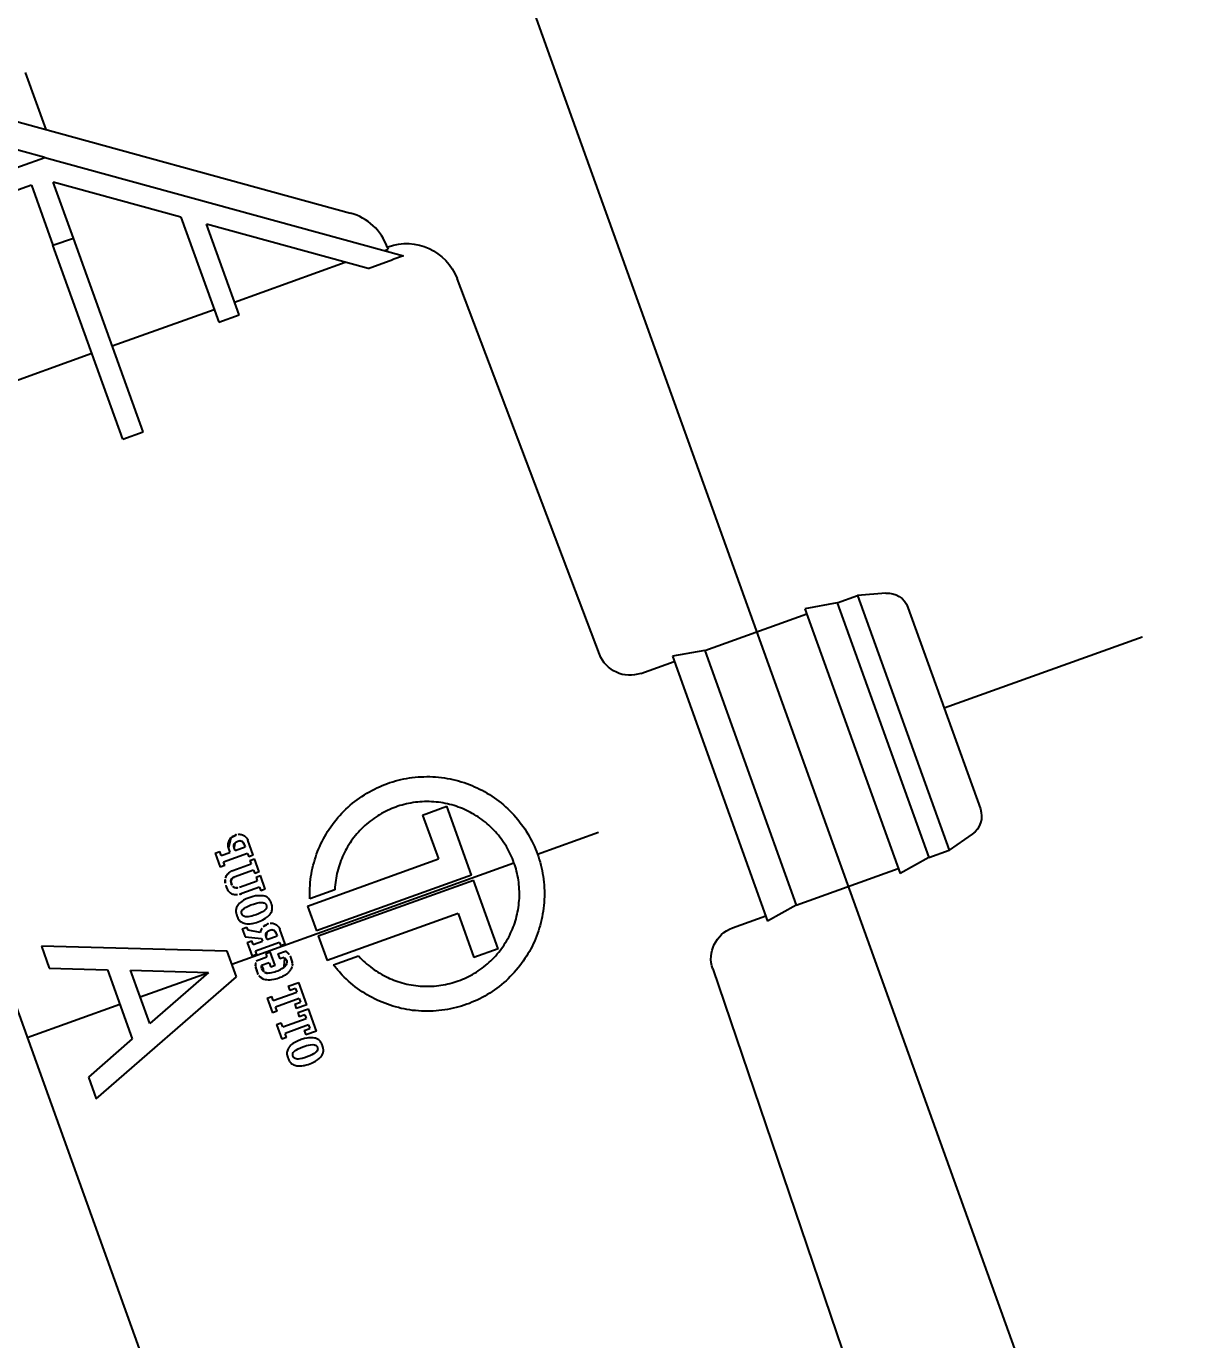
# Model space of a CAD drawing. Header units: millimetres. Extents: x 646993 to 648849, y 9708034 to 9709424.
# Drawn here: x 648239.6099 to 648239.7163, y 9709065.6124 to 9709065.7338 of the extents above; entities that cross this region are included whole.
import ezdxf

# ---------------------------------------------------------------- set-up
doc = ezdxf.new("R2010")
doc.units = ezdxf.units.MM
doc.header["$LTSCALE"] = 5
doc.header["$XCLIPFRAME"] = 2
doc.linetypes.add('TRAZO_Y_PUNTO', pattern=[1, 0.5, -0.25, 0, -0.25])
doc.layers.add('01-TEXTOS', color=4, linetype='Continuous')
doc.styles.add('Tex40', font='romans.shx', dxfattribs={"width": 0.7, "height": 0.045})
doc.dimstyles.new('1_25', dxfattribs={"dimtxt": 0.055, "dimasz": 0.02, "dimexe": 0.015, "dimexo": 0, "dimgap": 0.0375, "dimtad": 1, "dimtoh": 1, "dimzin": 1, "dimdsep": 46, "dimtxsty": 'Tex40', "dimblk": 'DOT', "dimcen": 0, "dimdle": 0.0375, "dimclrd": 256, "dimclre": 256, "dimclrt": 4, "dimadec": 0, "dimazin": 1, "dimtfac": 1, "dimtix": 1, "dimtmove": 1, "dimatfit": 0, "dimldrblk": 'DOTSMALL', "dimfxl": 0.0015, "dimtfill": 1, "dimtolj": 1, "dimtzin": 0, "dimlwd": -1, "dimlwe": -1, "dimarcsym": 0})
picture_1 = doc.add_image_def('image1.jpg', size_in_pixel=(1920, 925))
picture_2 = doc.add_image_def('image2.ecw', size_in_pixel=(12715, 11262))

# ---------------------------------------------------------------- blocks, each defined once
blk = doc.blocks.new('DIGESTOR_CAMPAMENTOS')
for p, q in [((-0.009893549254456957, 1.089480530352915), (0.009893549254229583, 1.089480530352915)), ((-0.01182540090701423, 1.087998168443136), (-0.01250000000004547, 1.085480530352953)), ((0.01182540090678685, 1.087998168443136), (0.01249999999993179, 1.085480530352953)), ((-0.01250000000004547, 1.085480530352953), (0.01249999999993179, 1.085480530352953)), ((-0.01250000000004547, 1.083480530352915), (-0.01250000000004547, 1.085480530352953)), ((0.01249999999993179, 1.083480530352915), (0.01249999999993179, 1.085480530352953)), ((-0.01250000000004547, 1.083480530352915), (-0.01300000000037471, 1.080480530352958)), ((-0.01250000000004547, 1.083480530352915), (0.01249999999993179, 1.083480530352915)), ((0.01249999999993179, 1.083480530352915), (0.01299999999980628, 1.080480530352958)), ((-0.01300000000037471, 1.080480530352958), (0.01299999999980628, 1.080480530352958)), ((-0.01250000000004547, 1.070480530352881), (-0.01250000000004547, 1.080480530352958)), ((0.01249999999993179, 1.070480530352881), (0.01249999999993179, 1.080480530352958)), ((-0.01250000000004547, 1.070480530352881), (-0.01300000000037471, 1.067480530352952)), ((-0.01250000000004547, 1.070480530352881), (0.01249999999993179, 1.070480530352881)), ((0.01249999999993179, 1.070480530352881), (0.01299999999980628, 1.067480530352952)), ((-0.01300000000037471, 1.067480530352952), (0.01299999999980628, 1.067480530352952)), ((-0.01250000000004547, 1.064214100064021), (-0.01250000000004547, 1.067480530352952)), ((0.01249999999993179, 1.064214100064021), (0.01249999999993179, 1.067480530352952)), ((-0.01544764278094135, 1.061214556978513), (-0.05258726203226161, 1.060566282513093)), ((0.01544764278037292, 1.061214556978513), (0.05258726203203423, 1.060566282513093)), ((-0.07600000000036289, 1.028512905250636), (-0.05623388658113981, 1.056628319487288)), ((-0.05623388658113981, 1.056628319487288), (-0.05623388658113981, 1.055567044037304)), ((-0.05750000000034561, 1.055480530352924), (-0.05750000000034561, 1.055567044037304)), ((-0.05750000000034561, 1.055480530352924), (-0.057282196187316, 1.055480530352924)), ((-0.057282196187316, 1.055137198891373), (-0.057282196187316, 1.055480530352924)), ((-0.05623388658113981, 1.053150828804633), (-0.05623388658113981, 1.055567044037304)), ((-2.273736754432321e-13, 1.049566282513126), (-2.273736754432321e-13, 1.055567044037304)), ((-0.08400000000006003, 1.02148053035296), (-0.0615903194608336, 1.053356167101384)), ((-0.05623388658113981, 1.053150828804633), (-0.0651415467756351, 1.04048053035288)), ((-0.05749130369031263, 1.04048053035288), (-0.05749130369031263, 1.051362272696224)), ((-2.273736754432321e-13, 1.019566282513125), (-2.273736754432321e-13, 1.047260074951055)), ((-0.0002515905239306448, 1.043185633836259), (-0.007001224523833116, 1.043185633836259)), ((-0.007001224523833116, 1.040810449266871), (-0.007001224523833116, 1.043185633836259)), ((-0.0002515905239306448, 1.043185633836259), (-0.000252144131309251, 1.027961627327898)), ((0.007001224523719429, 1.043185633836259), (0.0002515905237032712, 1.043185633836259)), ((0.0002521441307408168, 1.027961627327898), (0.000251590523816958, 1.043185633836259)), ((0.007001224523605742, 1.043185633836259), (0.007001224523605742, 1.040810449266871)), ((-0.05623388658113981, 1.04048053035288), (-0.0651415467756351, 1.04048053035288)), ((-0.05623388658113981, 1.038480530352956), (-0.05623388658113981, 1.04048053035288)), ((-0.007001224523833116, 1.040810449266871), (-0.002682179003159035, 1.040810449266871)), ((-0.002682179003159035, 1.027961627327898), (-0.002682179003159035, 1.040810449266871)), ((0.002682179002590601, 1.040810449266871), (0.007001224523719429, 1.040810449266871)), ((0.002682179002590601, 1.040810449266871), (0.002682179002590601, 1.027961627327898)), ((-0.06654761628988126, 1.038480530352956), (-0.07357796386099835, 1.02848053035288)), ((-0.06654761628988126, 1.038480530352956), (-0.05623388658113981, 1.038480530352956)), ((-0.05749130369031263, 1.02848053035288), (-0.05749130369031263, 1.038480530352956)), ((-0.003237691244066809, 1.030830477676005), (-0.003237691244066809, 1.028381044857269)), ((0.003237691243839436, 1.028381044857269), (0.003237691243839436, 1.030830477676005)), ((-0.08400000000006003, 1.029480530352913), (-0.07837572194330278, 1.029480530352913)), ((-0.07600000000036289, 1.028512905250636), (-0.08200000000022101, 1.019978476562244)), ((-0.07600000000036289, 0.9654805303529201), (-0.07600000000036289, 1.028512905250636)), ((-0.06809499180940293, 1.02848053035288), (-0.07357796386099835, 1.02848053035288)), ((-0.04905354217612512, 1.02848053035288), (-0.06809499180940293, 1.02848053035288)), ((-0.06809499180940293, 1.026480530352956), (-0.06809499180940293, 1.02848053035288)), ((-0.04905354217612512, 1.026480530352956), (-0.04905354217612512, 1.02848053035288)), ((-0.002682179003159035, 1.027961627327898), (-0.000252144131309251, 1.027961627327898)), ((0.0002521441307408168, 1.027961627327898), (0.002682179002590601, 1.027961627327898)), ((-0.07400000000006912, 1.026480530352956), (-0.06809499180940293, 1.026480530352956)), ((-0.07400000000006912, 1.026480530352956), (-0.07400000000006912, 1.01548053035296)), ((-0.04905354217612512, 1.026480530352956), (-0.06809499180940293, 1.026480530352956)), ((-0.05749130369031263, 1.01548053035296), (-0.05749130369031263, 1.026480530352956)), ((-0.008794905142735843, 1.024818884245974), (-0.01028474945678681, 1.024818884245974)), ((-0.008794905142735843, 1.024818884245974), (-0.008794905142735843, 1.024379182729064)), ((-0.007157975379300296, 1.024818884245974), (-0.008446857611943415, 1.024818884245974)), ((-0.008446857611943415, 1.024379182729064), (-0.008446857611943415, 1.024818884245974)), ((-0.007157975379300296, 1.024818884245974), (-0.007157975379300296, 1.024379182729064)), ((-0.005476478038758614, 1.024818884245974), (-0.00679330973616743, 1.024818884245974)), ((-0.00679330973616743, 1.024379182729064), (-0.00679330973616743, 1.024818884245974)), ((-0.005476478038758614, 1.024818884245974), (-0.005476478038758614, 1.024379182729064)), ((-5.710555910809489e-05, 1.024818884245974), (-0.001546949873386438, 1.024818884245974)), ((-5.710555922178173e-05, 1.024818884245974), (-5.710555922178173e-05, 1.024379182729064)), ((0.0005519388945458559, 1.023892718128479), (0.0005519388945458559, 1.024638644926625)), ((0.005888177009182982, 1.024818884245974), (0.003687545985940233, 1.024818884245974)), ((0.003687545985826546, 1.02377777421151), (0.003687545985826546, 1.024818884245974)), ((0.005888177009182982, 1.024818884245974), (0.005888177009182982, 1.02377777421151)), ((0.008474193124698104, 1.024818884245974), (0.006273562101341668, 1.024818884245974)), ((0.006273562101341668, 1.02377777421151), (0.006273562101341668, 1.024818884245974)), ((0.008474193124584417, 1.024818884245974), (0.008474193124584417, 1.02377777421151)), ((-0.01008047399943734, 1.024379182729064), (-0.009766973218575004, 1.024379182729064)), ((-0.009766973218575004, 1.023396267431679), (-0.01004611405483047, 1.023396267431679)), ((-0.009766973218575004, 1.023396267431679), (-0.009766973218575004, 1.024379182729064)), ((-0.009123397080202267, 1.024379182729064), (-0.008794905142735843, 1.024379182729064)), ((-0.009123397080202267, 1.024379182729064), (-0.009123397080202267, 1.022026492974049)), ((-0.008446857611943415, 1.024379182729064), (-0.008106976584372205, 1.024379182729064)), ((-0.008106976584372205, 1.022574445900062), (-0.008106976584372205, 1.024379182729064)), ((-0.007495092355611632, 1.024379182729064), (-0.007157975379300296, 1.024379182729064)), ((-0.007495092355611632, 1.024379182729064), (-0.007495092355611632, 1.022479654644002)), ((-0.00679330973616743, 1.024379182729064), (-0.006455552544935017, 1.024379182729064)), ((-0.006455552544935017, 1.022629770399931), (-0.006455552544935017, 1.024379182729064)), ((-0.005819588622443916, 1.024379182729064), (-0.005476478038758614, 1.024379182729064)), ((-0.005819588622557603, 1.024379182729064), (-0.005819588622557603, 1.022622605430087)), ((-0.001342674416378031, 1.024379182729064), (-0.001029173635402003, 1.024379182729064)), ((-0.001029173635402003, 1.023396267431679), (-0.001308314471316407, 1.023396267431679)), ((-0.001029173635402003, 1.023396267431679), (-0.001029173635402003, 1.024379182729064)), ((-0.0003855974968018927, 1.024379182729064), (-5.710555922178173e-05, 1.024379182729064)), ((-0.0003855974968018927, 1.024379182729064), (-0.0003855974968018927, 1.022026492974049)), ((0.001492222495699025, 1.023290312269239), (0.0001396154864323762, 1.023290312269239)), ((0.0001396154864323762, 1.022842358769964), (0.0001396154864323762, 1.023290312269239)), ((0.0005519388945458559, 1.023892718128479), (0.001055486916470727, 1.023892718128479)), ((0.001055486916584414, 1.024333421278669), (0.001055486916584414, 1.023892718128479)), ((0.001492222495699025, 1.023290312269239), (0.001492222495699025, 1.022842358769964)), ((0.003687545985826546, 1.02377777421151), (0.0041183924025745, 1.02377777421151)), ((0.0041183924025745, 1.024333421278669), (0.00447251110358593, 1.024333421278669)), ((0.0041183924025745, 1.024333421278669), (0.0041183924025745, 1.02377777421151)), ((0.00447251110358593, 1.022026492974049), (0.00447251110358593, 1.024333421278669)), ((0.005103211891537285, 1.024333421278669), (0.005457330592435028, 1.024333421278669)), ((0.005103211891537285, 1.024333421278669), (0.005103211891537285, 1.022026492974049)), ((0.005457330592435028, 1.02377777421151), (0.005457330592435028, 1.024333421278669)), ((0.005457330592435028, 1.02377777421151), (0.005888177009182982, 1.02377777421151)), ((0.006273562101341668, 1.02377777421151), (0.006704408518089622, 1.02377777421151)), ((0.006704408518089622, 1.024333421278669), (0.007058527218873678, 1.024333421278669)), ((0.006704408518089622, 1.024333421278669), (0.006704408518089622, 1.02377777421151)), ((0.007058527218873678, 1.022026492974049), (0.007058527218873678, 1.024333421278669)), ((0.00768922800693872, 1.024333421278669), (0.008043346707836463, 1.024333421278669)), ((0.00768922800693872, 1.024333421278669), (0.00768922800693872, 1.022026492974049)), ((0.00804334670795015, 1.02377777421151), (0.00804334670795015, 1.024333421278669)), ((0.008043346707836463, 1.02377777421151), (0.008474193124698104, 1.02377777421151)), ((-0.01015848473070946, 1.022875550561395), (-0.009766973218575004, 1.022875550561395)), ((-0.009766973218575004, 1.022026492974049), (-0.009766973218575004, 1.022875550561395)), ((-0.001853468532544866, 1.023022022066272), (-0.002428237521826304, 1.022026492974049)), ((-0.00196066132116357, 1.021566282513049), (-0.001289387667043229, 1.022929992080606)), ((-0.001289387667043229, 1.022929992080606), (-0.001029173635402003, 1.022929992080606)), ((-0.001029173635402003, 1.022026492974049), (-0.001029173635402003, 1.022929992080606)), ((0.0001396154864323762, 1.022842358769964), (0.0004763032605978879, 1.022842358769964)), ((0.000476303260484201, 1.021789248887956), (0.000476303260484201, 1.022842358769964)), ((0.001041353470441209, 1.022842358769964), (0.001492222495699025, 1.022842358769964)), ((0.001041353470554895, 1.022842358769964), (0.001041353470554895, 1.022105155257691)), ((-0.009766973218575004, 1.022026492974049), (-0.01017137655810529, 1.022026492974049)), ((-0.01017137655810529, 1.021566282513049), (-0.01017137655810529, 1.022026492974049)), ((-0.01017137655810529, 1.021566282513049), (-0.008794905142735843, 1.021566282513049)), ((-0.008794905142735843, 1.022026492974049), (-0.009123397080202267, 1.022026492974049)), ((-0.008794905142735843, 1.022026492974049), (-0.008794905142735843, 1.021566282513049)), ((-0.002428237521826304, 1.022026492974049), (-0.002737805203992139, 1.022026492974049)), ((-0.002737805203878452, 1.021566282513049), (-0.002737805203878452, 1.022026492974049)), ((-0.002737805203992139, 1.021566282513049), (-0.00196066132116357, 1.021566282513049)), ((-0.001029173635402003, 1.022026492974049), (-0.00138214618505117, 1.022026492974049)), ((-0.00138214618505117, 1.021566282513049), (-0.00138214618505117, 1.022026492974049)), ((-0.00138214618505117, 1.021566282513049), (-5.710555910809489e-05, 1.021566282513049)), ((-5.710555922178173e-05, 1.022026492974049), (-0.0003855974968018927, 1.022026492974049)), ((-5.710555922178173e-05, 1.022026492974049), (-5.710555922178173e-05, 1.021566282513049)), ((0.00447251110358593, 1.022026492974049), (0.004057623489302387, 1.022026492974049)), ((0.004057623489302387, 1.021566282513049), (0.004057623489302387, 1.022026492974049)), ((0.004057623489302387, 1.021566282513049), (0.005518099505934515, 1.021566282513049)), ((0.005518099505934515, 1.022026492974049), (0.005103211891537285, 1.022026492974049)), ((0.005518099505820828, 1.022026492974049), (0.005518099505820828, 1.021566282513049)), ((0.007058527218873678, 1.022026492974049), (0.006643639604590135, 1.022026492974049)), ((0.006643639604590135, 1.021566282513049), (0.006643639604590135, 1.022026492974049)), ((0.006643639604590135, 1.021566282513049), (0.008104115621108576, 1.021566282513049)), ((0.008104115621108576, 1.022026492974049), (0.00768922800693872, 1.022026492974049)), ((0.008104115621222263, 1.022026492974049), (0.008104115621222263, 1.021566282513049)), ((-0.001250000000368345, 1.019566282513125), (-0.007500000000050022, 1.003566282513049)), ((0.001249999999799911, 1.019566282513125), (-0.001250000000368345, 1.019566282513125)), ((0.007499999999936335, 1.003566282513049), (0.001249999999799911, 1.019566282513125)), ((-0.002618452077058464, 1.010566282513054), (-2.273736754432321e-13, 1.017269519829483)), ((-2.273736754432321e-13, 1.010566282513054), (-2.273736754432321e-13, 1.017269519829483)), ((-2.273736754432321e-13, 1.017269519829483), (0.00261845207649003, 1.010566282513054)), ((0.00261845207649003, 1.010566282513054), (-0.002618452077058464, 1.010566282513054)), ((-0.005352827076990252, 1.003566282513049), (-0.003399702076990252, 1.008566282513129)), ((-0.003399702076990252, 1.008566282513129), (0.003399702076649191, 1.008566282513129)), ((-2.273736754432321e-13, 0.999480530352912), (-2.273736754432321e-13, 1.008566282513129)), ((0.003399702076308131, 1.008566282513129), (0.005352827076308131, 1.003566282513049)), ((-0.007500000000050022, 1.003566282513049), (-0.005352827076990252, 1.003566282513049)), ((0.005352827076649191, 1.003566282513049), (0.007499999999936335, 1.003566282513049)), ((-0.0640000000001919, 0.999480530352912), (0.06399999999962347, 0.999480530352912))]:
    blk.add_line(p, q)
at = {"color": 252, "linetype": 'TRAZO_Y_PUNTO', "ltscale": 0.03, "true_color": 0x939598}
blk.add_lwpolyline([(2.273736754432321e-13, 1.18948053035291), (-2.273736754432321e-13, -1.189480530352881)], dxfattribs=at)
at = {"extrusion": (0, 0, -1)}
for centre, radius, start, end in [((0.009893549254456957, 1.087480530352877), 0.002000000000000909, 14.99999999842708, 90), ((-0.009893549254229583, 1.087480530352877), 0.002000000000000909, 90, 165.0000000015745), ((0.01550000000020191, 1.064214100064021), 0.003, 180, 268.9999999966496), ((-0.01549999999963347, 1.064214100064021), 0.002999999999999999, 270.9999999968356, 0), ((0.05250000000035016, 1.055567044037304), 0.005000000000000069, 0, 89.0000000031644)]:
    blk.add_arc(centre, radius, start, end, dxfattribs=at)
blk.add_arc((-0.05750000000034561, 1.050480530352957), 0.004999999999997928, 90, 144.891448936233)
for points, knots in [([(-0.003237691244066809, 1.028381044857269), (-0.003547082365685128, 1.028477873486395), (-0.003852818175460015, 1.028588837155979), (-0.004820203006829615, 1.028990044587005), (-0.005459749541387282, 1.02933451519084), (-0.006642035263666912, 1.030129917642199), (-0.007184751471868367, 1.030580902744958), (-0.008145376905076773, 1.031541528178366), (-0.008596364258210087, 1.032084253852105), (-0.009391757514322308, 1.033266533534942), (-0.00973621766092947, 1.033906064573586), (-0.01028984099718855, 1.035240950024246), (-0.01049944449607665, 1.035937398284091), (-0.01077456797770537, 1.037338900239149), (-0.01084002328866518, 1.038043968036874), (-0.01084002328866518, 1.039408550412276), (-0.01077456797770537, 1.040113618209944), (-0.01049944449607665, 1.041515120165059), (-0.01028984099718855, 1.04221156842479), (-0.00973621766092947, 1.043546453875535), (-0.009391757514322308, 1.044185984914179), (-0.008596364258210087, 1.045368264596931), (-0.008145376905076773, 1.045910990270784), (-0.007184751471868367, 1.046871615704191), (-0.006642035263666912, 1.047322600806893), (-0.005459749541387282, 1.04811800325831), (-0.004820203006829615, 1.048462473862145), (-0.003485287417220206, 1.049016108813703), (-0.002788824948993351, 1.049225713376757), (-0.001387319228342676, 1.049500832415504), (-0.0006822621743367563, 1.049566282513126), (0.0006822621736546353, 1.049566282513126), (0.001387319227774242, 1.049500832415504), (0.002788824948765978, 1.049225713376757), (0.003485287416651772, 1.049016108813703), (0.004820203006261181, 1.048462473862145), (0.005459749540818848, 1.04811800325831), (0.006642035262984791, 1.047322600806893), (0.007184751471299933, 1.046871615704191), (0.008145376904508339, 1.045910990270784), (0.00859636425775534, 1.045368264596931), (0.00939175751386756, 1.044185984914179), (0.009736217660361035, 1.043546453875535), (0.01028984099662011, 1.04221156842479), (0.01049944449539453, 1.041515120165059), (0.010774567977478, 1.040113618209944), (0.01084002328843781, 1.039408550412276), (0.01084002328843781, 1.038726259224489), (0.01084002328843781, 1.038043968036874), (0.010774567977478, 1.037338900239149), (0.01049944449539453, 1.035937398284091), (0.01028984099662011, 1.035240950024246), (0.009736217660361035, 1.033906064573586), (0.00939175751386756, 1.033266533534942), (0.00859636425775534, 1.032084253852105), (0.008145376904508339, 1.031541528178366), (0.007184751471299933, 1.030580902744958), (0.006642035262984791, 1.030129917642199), (0.005459749540818848, 1.02933451519084), (0.004820203006261181, 1.028990044587005), (0.003852818174891581, 1.028588837155979), (0.003547082365003007, 1.028477873486395), (0.003237691243839436, 1.028381044857269)], [-45.95008645395899, -45.95008645395899, -45.95008645395899, -45.95008645395899, -45.03034797644463, -45.03034797644463, -42.98356145462355, -42.98356145462355, -40.93677493280248, -40.93677493280248, -38.88990136961635, -38.88990136961635, -36.84302780643023, -36.84302780643023, -34.7961542432441, -34.7961542432441, -32.74928068005798, -32.74928068005798, -30.70240711687177, -30.70240711687177, -28.65553355368556, -28.65553355368556, -26.60865999049935, -26.60865999049935, -24.56178642731313, -24.56178642731313, -22.51499990549205, -22.51499990549205, -20.46821338367097, -20.46821338367097, -18.42142686184989, -18.42142686184989, -16.37464034002881, -16.37464034002881, -14.32785381820774, -14.32785381820774, -12.28106729638667, -12.28106729638667, -10.23428077456559, -10.23428077456559, -8.187494252744514, -8.187494252744514, -6.140620689558389, -6.140620689558389, -4.093747126372257, -4.093747126372257, -2.046873563186125, -2.046873563186125, 0, 0, 0, 2.046873563186212, 2.046873563186212, 4.093747126372425, 4.093747126372425, 6.140620689558638, 6.140620689558638, 8.18749425274485, 8.18749425274485, 10.23428077456593, 10.23428077456593, 12.28106729638701, 12.28106729638701, 13.20080577390202, 13.20080577390202, 13.20080577390202, 13.20080577390202]), ([(0.003237691243839436, 1.030830477676005), (0.003247772528879977, 1.030834611540257), (0.003257845720327168, 1.030838764639554), (0.00379343632880591, 1.031060785540461), (0.004297116286238634, 1.031331957903348), (0.005228369836345337, 1.031958316460532), (0.005655922257119528, 1.032313543542642), (0.006412721784840869, 1.033070343070278), (0.00676794952983073, 1.033497898310173), (0.007394305325533423, 1.034429150028899), (0.007665474572831954, 1.034932825333129), (0.008101168328494168, 1.035983867611662), (0.008266039529871705, 1.03653208654805), (0.008482387756657772, 1.03763497503283), (0.008533815726309513, 1.038189654843592), (0.008533815726309513, 1.038726259224489), (0.008533815726309513, 1.039262863605558), (0.008482387756657772, 1.039817543416291), (0.008266039529871705, 1.0409204319011), (0.008101168328494168, 1.041468650837487), (0.007665474572831954, 1.04251969311602), (0.007394305325533423, 1.043023368420194), (0.00676794952983073, 1.043954620138976), (0.006412721784840869, 1.044382175378757), (0.005655922257119528, 1.04513897490645), (0.005228369836345337, 1.045494201988532), (0.004297116286238634, 1.046120560545774), (0.00379343632880591, 1.046391732908575), (0.002742385055285013, 1.046827430150103), (0.002194161889406132, 1.046992301645503), (0.0010912723129195, 1.047208648536554), (0.0005365957262029042, 1.047260074951055), (-0.0005365957264302779, 1.047260074951055), (-0.001091272313487934, 1.047208648536554), (-0.002194161889974566, 1.046992301645503), (-0.00274238505573976, 1.046827430150103), (-0.003793436328919597, 1.046391732908575), (-0.004297116286693381, 1.046120560545774), (-0.005228369836913771, 1.045494201988532), (-0.005655922257574275, 1.04513897490645), (-0.006412721785068243, 1.044382175378757), (-0.006767949530399164, 1.043954620138976), (-0.007394305325760797, 1.043023368420194), (-0.007665474573400388, 1.04251969311602), (-0.008101168328721542, 1.041468650837487), (-0.008266039530099079, 1.0409204319011), (-0.008482387756885146, 1.039817543416291), (-0.008533815726877947, 1.039262863605558), (-0.008533815726877947, 1.038189654843592), (-0.008482387756885146, 1.03763497503283), (-0.008266039530099079, 1.03653208654805), (-0.008101168328721542, 1.035983867611662), (-0.007665474573400388, 1.034932825333129), (-0.007394305325760797, 1.034429150028899), (-0.006767949530399164, 1.033497898310173), (-0.006412721785068243, 1.033070343070278), (-0.005655922257574275, 1.032313543542642), (-0.005228369836913771, 1.031958316460532), (-0.004297116286693381, 1.031331957903348), (-0.003793436328919597, 1.031060785540461), (-0.003257845720440855, 1.030838764639554), (-0.003247772529448412, 1.030834611540257), (-0.003237691244066809, 1.030830477676005)], [-9.689657894809809, -9.689657894809809, -9.689657894809809, -9.689657894809809, -9.658826929615905, -9.658826929615905, -8.049039750582338, -8.049039750582338, -6.439252571548778, -6.439252571548778, -4.829439428661587, -4.829439428661587, -3.219626285774389, -3.219626285774389, -1.609813142887191, -1.609813142887191, 0, 0, 0, 1.609813142887194, 1.609813142887194, 3.219626285774387, 3.219626285774387, 4.829439428661581, 4.829439428661581, 6.439252571548774, 6.439252571548774, 8.049039750582338, 8.049039750582338, 9.658826929615902, 9.658826929615902, 11.26861410864947, 11.26861410864947, 12.87840128768303, 12.87840128768303, 14.48818846671659, 14.48818846671659, 16.09797564575016, 16.09797564575016, 17.70776282478372, 17.70776282478372, 19.31755000381728, 19.31755000381728, 20.92736314670448, 20.92736314670448, 22.53717628959167, 22.53717628959167, 24.14698943247886, 24.14698943247886, 25.75680257536606, 25.75680257536606, 27.36661571825325, 27.36661571825325, 28.97642886114044, 28.97642886114044, 30.58624200402764, 30.58624200402764, 32.19605514691483, 32.19605514691483, 33.80584232594839, 33.80584232594839, 35.41562950498196, 35.41562950498196, 35.44646047017645, 35.44646047017645, 35.44646047017645, 35.44646047017645]), ([(-0.01108701184125493, 1.024156867847182), (-0.0110767140910184, 1.024210133017164), (-0.01106089540849098, 1.024263091516588), (-0.01099849270531195, 1.024414113031668), (-0.01093610181351323, 1.024505499314813), (-0.01079154638705404, 1.02465103820316), (-0.01069923634531733, 1.024714398203542), (-0.01049723337473552, 1.024798317764834), (-0.01038754034823341, 1.024818884245974), (-0.01028474945678681, 1.024818884245974)], [2.63432389227033, 2.63432389227033, 2.63432389227033, 2.63432389227033, 2.789866898293102, 2.789866898293102, 3.097446888454763, 3.097446888454763, 3.410785139930231, 3.410785139930231, 3.724123391405698, 3.724123391405698, 3.724123391405698, 3.724123391405698]), ([(-0.003893616041750647, 1.02488963536905), (-0.003797810974106142, 1.024877319184469), (-0.003698760111888078, 1.024861750733749), (-0.003494274130389385, 1.024794609338358), (-0.003420674076437535, 1.024752421671991), (-0.003294804911547544, 1.024654532405322), (-0.003226681748515148, 1.024576577364115), (-0.003061127546516218, 1.024302888079689), (-0.002938102401230935, 1.024016486315503), (-0.002818270443412985, 1.023228840114939), (-0.002865471820882703, 1.022765378671664), (-0.002939721709708465, 1.022359650912136), (-0.002996191725628705, 1.022176261117551), (-0.003188572883914276, 1.021879422272519), (-0.003274808770015625, 1.021771181687598), (-0.003408154836392896, 1.021661565569815), (-0.0034456978542039, 1.021634806531637), (-0.00353527169534118, 1.021586605687162), (-0.00361870711424217, 1.021543090640051), (-0.003873153158792775, 1.021510349050288), (-0.003928203780674266, 1.021505962793157), (-0.004016534990341825, 1.021501351758843), (-0.004055212416687937, 1.021502111261384), (-0.004133395302460485, 1.021503624309901), (-0.004211908273418885, 1.021510081212313), (-0.004403374027447171, 1.021537469338398), (-0.004486462826548632, 1.021565096510926), (-0.004598728887344805, 1.021609050934615), (-0.004676389711562479, 1.021656394810947), (-0.004855422782952701, 1.021830127512686), (-0.004964213595258116, 1.021967010324005), (-0.005104245020561393, 1.022259188686263), (-0.005179502927830981, 1.022441395920282), (-0.005263737601922003, 1.023407970019832), (-0.005182061200230237, 1.023763529784958), (-0.005092969910378997, 1.024108684057893), (-0.005012741024074785, 1.024308199463945), (-0.00492852944137212, 1.024452663744768), (-0.004890752999699544, 1.024517468921033), (-0.004847162240253056, 1.024579898226875), (-0.004738553875881735, 1.024696263159399), (-0.00467896292821024, 1.024738641000397), (-0.004520018877542498, 1.024827133274954), (-0.004374320750457628, 1.024861953879537), (-0.004212217288454667, 1.024886744697426), (-0.004150245377672945, 1.024894627901375), (-0.004072710158197879, 1.024902970202135), (-0.004065177313577806, 1.024903785724177), (-0.00401669014354411, 1.024903785471395), (-0.003995932224029275, 1.02490243233683), (-0.003912082367946823, 1.024891997353564), (-0.003902863583107319, 1.024890837384703), (-0.003893616041750647, 1.02488963536905)], [-4.492013917958784, -4.492013917958784, -4.492013917958784, -4.492013917958784, -4.287357649302596, -4.287357649302596, -4.092101314460937, -4.092101314460937, -3.82036155462416, -3.82036155462416, -3.387058247800502, -3.387058247800502, -2.900427491669181, -2.900427491669181, -2.445751582104885, -2.445751582104885, -2.213837412588347, -2.213837412588347, -2.136878383786257, -2.136878383786257, -2.05999802076949, -2.05999802076949, -2.039878806822261, -2.039878806822261, -2.015161050979385, -2.015161050979385, -1.934969139623248, -1.934969139623248, -1.799768994269303, -1.799768994269303, -1.457060071647129, -1.457060071647129, -1.088227452880594, -1.088227452880594, -0.8379055492512046, -0.8379055492512046, -0.5021134133712397, -0.5021134133712397, 0, 0, 0, 0.2252428632150174, 0.2252428632150174, 0.47730054276935, 0.47730054276935, 1.067059014140954, 1.067059014140954, 1.295350035436774, 1.295350035436774, 1.467464744549215, 1.467464744549215, 1.627966094583094, 1.627966094583094, 1.64772398462084, 1.64772398462084, 1.64772398462084, 1.64772398462084]), ([(-0.00234921225785456, 1.024156867847182), (-0.002338880393494946, 1.024210309472465), (-0.002322983734643458, 1.02426348342982), (-0.002260187457295615, 1.0244150962954), (-0.002197318211528909, 1.024506961648257), (-0.002052245826234866, 1.024652065021684), (-0.001960356306426547, 1.02471496364106), (-0.001759017348604175, 1.024798373324586), (-0.00164956735306987, 1.024818884245974), (-0.001546949873386438, 1.024818884245974)], [2.614795382144739, 2.614795382144739, 2.614795382144739, 2.614795382144739, 2.770652669438057, 2.770652669438057, 3.078453148588926, 3.078453148588926, 3.386415144143626, 3.386415144143626, 3.694377139698327, 3.694377139698327, 3.694377139698327, 3.694377139698327]), ([(0.0005519388945458559, 1.024638644926625), (0.0006348561607865122, 1.024709336839265), (0.0007322246526655363, 1.024769670045146), (0.0009330043446880154, 1.024852831718846), (0.001035562324091188, 1.024878297500379), (0.001136314740278976, 1.024888669533368)], [4.113185269180613, 4.113185269180613, 4.113185269180613, 4.113185269180613, 4.432243372430575, 4.432243372430575, 4.727179887196127, 4.727179887196127, 4.727179887196127, 4.727179887196127]), ([(0.001136314740278976, 1.024888669533368), (0.00121042745718114, 1.024896299122588), (0.001284043583609673, 1.024899964455017), (0.001491273733222442, 1.024899964455017), (0.001630812069151943, 1.024887046186706), (0.001801604850697913, 1.024853569233812), (0.001833584109704134, 1.024846543109788), (0.001865462326463785, 1.024838767331772)], [9.496422182581032, 9.496422182581032, 9.496422182581032, 9.496422182581032, 9.7133378532397, 9.7133378532397, 10.11828268958927, 10.11828268958927, 10.21170933945959, 10.21170933945959, 10.21170933945959, 10.21170933945959]), ([(0.001865462326463785, 1.024838767331772), (0.001892936040803761, 1.024832065905912), (0.001920115464031369, 1.024823196442469), (0.001997089591213808, 1.024791308363575), (0.002044600225303839, 1.024762585243366), (0.002085738230675815, 1.024728905713943)], [2.640602908522692, 2.640602908522692, 2.640602908522692, 2.640602908522692, 2.721123599690927, 2.721123599690927, 2.876086538814403, 2.876086538814403, 2.876086538814403, 2.876086538814403]), ([(0.002085738230675815, 1.024728905713943), (0.002127576645989393, 1.024694652761553), (0.002167185939015326, 1.024658687692494), (0.002275713094604725, 1.02455014245129), (0.002342728348367018, 1.024469452738686), (0.002460853827983556, 1.024293742044989), (0.00251197141051307, 1.024198725935577), (0.002594066897472658, 1.02400052611614), (0.002625110200369818, 1.023897184289353), (0.002651107068913916, 1.023764509768654), (0.002655935050825065, 1.023735699371258), (0.002659962027223628, 1.023706930319804)], [8.32927115235626, 8.32927115235626, 8.32927115235626, 8.32927115235626, 8.486841730288639, 8.486841730288639, 8.789917707796176, 8.789917707796176, 9.092993685303714, 9.092993685303714, 9.39606966281125, 9.39606966281125, 9.4799824171863, 9.4799824171863, 9.4799824171863, 9.4799824171863]), ([(0.01006544501171902, 1.02488963536905), (0.01010093803813561, 1.024885100453787), (0.01014373861880813, 1.024879337429695), (0.01026564843266442, 1.024856876857854), (0.0103618766688669, 1.024836748844592), (0.01050023292577862, 1.024771467778891), (0.01053568318388898, 1.024752329091427), (0.01064817130497886, 1.02467001278788), (0.01071782318274472, 1.024595219296799), (0.01087697312505043, 1.024344177532981), (0.01098300704825306, 1.024107411827487), (0.01116164580469103, 1.023275873778971), (0.0110826172774523, 1.022722969972762), (0.01103184843839244, 1.022405939411954), (0.01098094309884345, 1.022227914238812), (0.0108083947227442, 1.021928646423163), (0.01071531240484092, 1.021805468994017), (0.01054025945290959, 1.021648464582825), (0.01046355747689631, 1.021599830697994), (0.01023724741435217, 1.021522016083395), (0.01004525513712906, 1.02150644077588), (0.009941218408471286, 1.021501506047855), (0.009900318120230622, 1.021502135955927), (0.00983100115263369, 1.021503662437908), (0.009754315815825976, 1.021508799444291), (0.00955649569812067, 1.021537725149017), (0.009470146762510012, 1.021565810163935), (0.009359949834674808, 1.021609817078627), (0.009282271693678013, 1.021655423142761), (0.009104092867232794, 1.021831053301383), (0.00899575796654517, 1.021962468795522), (0.00885545352355166, 1.022259527527439), (0.008778402761549842, 1.022441714094896), (0.008696490681018076, 1.023411678440254), (0.008776544826105237, 1.023762607883242), (0.0088647178630481, 1.024102179924341), (0.008943042447413063, 1.024302590462014), (0.009030558674112399, 1.024452710167679), (0.009077941604800799, 1.024533987798577), (0.009134343013784019, 1.024611303701249), (0.009257855663236114, 1.024724937533421), (0.009322297825633541, 1.024771202777202), (0.00947485056565256, 1.024829396381222), (0.009528673717341007, 1.024845757149166), (0.009672372341697155, 1.02487727481622), (0.009851899661953212, 1.024903005265401), (0.00991410098004053, 1.024903787751725), (0.00992023198023162, 1.024903785628425), (0.009935542635162165, 1.024903767872331), (0.00994262902452192, 1.024905232927495), (0.01005639243919632, 1.024890797201664), (0.0100608581533379, 1.02489023038305), (0.01006544501171902, 1.02488963536905)], [-3.235587389467109, -3.235587389467109, -3.235587389467109, -3.235587389467109, -3.20209721744838, -3.20209721744838, -3.152561876575418, -3.152561876575418, -3.13713429032529, -3.13713429032529, -3.109341304375254, -3.109341304375254, -3.068718569577352, -3.068718569577352, -2.999761236212966, -2.999761236212966, -2.874015944049625, -2.874015944049625, -2.792673183483263, -2.792673183483263, -2.735398468008429, -2.735398468008429, -2.655366126315376, -2.655366126315376, -2.598050625051278, -2.598050625051278, -2.432142975873695, -2.432142975873695, -2.204420513109521, -2.204420513109521, -1.684624908058711, -1.684624908058711, -1.196233177873248, -1.196233177873248, -0.9025610447720978, -0.9025610447720978, -0.5229414155492991, -0.5229414155492991, 0, 0, 0, 0.2831303138904495, 0.2831303138904495, 0.505207693219186, 0.505207693219186, 0.6000605794949618, 0.6000605794949618, 0.7177741253542198, 0.7177741253542198, 0.723403706340664, 0.723403706340664, 0.8325101258926018, 0.8325101258926018, 0.8368391884892978, 0.8368391884892978, 0.8368391884892978, 0.8368391884892978]), ([(-0.01101861524830383, 1.023466916521784), (-0.01107917157469274, 1.023614827245126), (-0.01110906806798084, 1.023775597451078), (-0.01110906806798084, 1.024001828770025), (-0.01110195662602109, 1.024079565864469), (-0.01108701184125493, 1.024156867847182)], [3.230410852084477, 3.230410852084477, 3.230410852084477, 3.230410852084477, 3.683368792883337, 3.683368792883337, 3.909104808796734, 3.909104808796734, 3.909104808796734, 3.909104808796734]), ([(-0.01015848473070946, 1.022875550561395), (-0.01027206987100726, 1.022878096766021), (-0.01039180585473787, 1.022902183982609), (-0.01062029376123519, 1.022997108880844), (-0.01072787844907452, 1.023070954595653), (-0.01089638172072682, 1.023240586208004), (-0.01096911735419326, 1.023347119301718), (-0.01101782861030642, 1.023464999595291), (-0.01101822270891262, 1.02346595773173), (-0.01101861524830383, 1.023466916521784)], [1.467108101996824, 1.467108101996824, 1.467108101996824, 1.467108101996824, 1.810638429580557, 1.810638429580557, 2.17576666335136, 2.17576666335136, 2.534320297666402, 2.534320297666402, 2.53725647402249, 2.53725647402249, 2.53725647402249, 2.53725647402249]), ([(-0.01048079357201459, 1.024097992509667), (-0.01049489825038563, 1.024042393202649), (-0.01050162919079867, 1.023985599379586), (-0.01050162919079867, 1.023845976029463), (-0.01048461526499977, 1.023755253310725), (-0.0104419826539015, 1.023652101271921), (-0.01043284813852097, 1.023632670325952), (-0.01042285256914965, 1.023613777514299)], [1.896593167259605, 1.896593167259605, 1.896593167259605, 1.896593167259605, 2.060010891275559, 2.060010891275559, 2.315463217539525, 2.315463217539525, 2.376238517096912, 2.376238517096912, 2.376238517096912, 2.376238517096912]), ([(-0.01031569399185628, 1.024316155722119), (-0.0103431408739425, 1.024300309257256), (-0.01036811299059082, 1.024280821301744), (-0.01042019793771942, 1.02422840668163), (-0.01044707543098866, 1.024189043586574), (-0.01047135857493231, 1.024130282936511), (-0.01047667348643699, 1.024114233497073), (-0.01048079357201459, 1.024097992509667)], [0.7125502560068971, 0.7125502560068971, 0.7125502560068971, 0.7125502560068971, 0.8036275207427928, 0.8036275207427928, 0.9360465255371464, 0.9360465255371464, 0.9837658587601154, 0.9837658587601154, 0.9837658587601154, 0.9837658587601154]), ([(-0.01042285256914965, 1.023613777514299), (-0.0104035535954381, 1.023577300164789), (-0.01037877005887822, 1.023544238532992), (-0.01031490357763687, 1.023479971826276), (-0.01026869095176153, 1.023448264789522), (-0.01016757405432145, 1.023406274753853), (-0.01011267063722698, 1.023395987902717), (-0.01005622552816021, 1.023395987902717), (-0.01005118281250361, 1.023396079961287), (-0.01004611405483047, 1.023396267431679)], [1.433005887712911, 1.433005887712911, 1.433005887712911, 1.433005887712911, 1.55034862492256, 1.55034862492256, 1.707031473432786, 1.707031473432786, 1.863714321943013, 1.863714321943013, 1.878973574674919, 1.878973574674919, 1.878973574674919, 1.878973574674919]), ([(-0.01008047399943734, 1.024379182729064), (-0.01013962530851131, 1.024379182729064), (-0.01020276190752156, 1.024367352091787), (-0.01027974437613466, 1.024335382416808), (-0.01029809341741839, 1.024326317418371), (-0.01031569399185628, 1.024316155722119)], [0.7141016103539657, 0.7141016103539657, 0.7141016103539657, 0.7141016103539657, 0.8942979919863178, 0.8942979919863178, 0.9527016147104492, 0.9527016147104492, 0.9527016147104492, 0.9527016147104492]), ([(-0.003977716227268502, 1.022008140895366), (-0.00397700221856212, 1.022008186573146), (-0.0039763516642779, 1.022008229384937), (-0.00395248245251878, 1.022009829578224), (-0.003921004109429305, 1.022013270852369), (-0.003849618456342796, 1.022042349742577), (-0.003815918234181481, 1.022061473583534), (-0.003761252107551627, 1.02211010134377), (-0.00372027335902203, 1.02215194391178), (-0.003612529732095027, 1.022367641466673), (-0.003573980163309898, 1.022537160141752), (-0.003535263021149149, 1.022991920746364), (-0.003515759416814035, 1.02339434657793), (-0.003595462512180347, 1.023928523168962), (-0.003643181906909376, 1.024058372289858), (-0.003714265125495331, 1.024216976889477), (-0.003746752564893541, 1.024259374089524), (-0.003795162382857598, 1.024314861019377), (-0.003829268041954492, 1.024341943223675), (-0.003894327593457092, 1.024374141188929), (-0.003934543968057369, 1.024390264417804), (-0.004003591787864025, 1.024397428451636), (-0.004020823944074436, 1.024397532703802), (-0.004076636576655801, 1.02439752348738), (-0.004111318861760083, 1.024397222538425), (-0.004160392502512877, 1.024381922428262), (-0.004183790371371288, 1.02437462747389), (-0.004205626706720977, 1.02436543169901), (-0.004253364916849023, 1.024338508435875), (-0.004277255452961981, 1.024320015688971), (-0.004318745522027712, 1.024278172135496), (-0.004333902680173196, 1.024258004540798), (-0.004403753352221429, 1.024154594323818), (-0.004454288324950539, 1.02401971620165), (-0.004563997664490671, 1.023539012919827), (-0.004549040221036194, 1.023088389458621), (-0.004513292231422383, 1.02256538919238), (-0.004474469161777961, 1.022423348974144), (-0.004425859673119703, 1.022280393334768), (-0.004393535145140959, 1.022210607452649), (-0.004330590396193656, 1.022122028622221), (-0.0042981563790363, 1.022084986781181), (-0.004223737076586076, 1.022039006109878), (-0.004185852321256789, 1.02202022693271), (-0.004082553693251612, 1.022002370498967), (-0.003999798220888806, 1.022006721804985), (-0.003977716227268502, 1.022008140895366)], [-3.906785228131406, -3.906785228131406, -3.906785228131406, -3.906785228131406, -3.890292892056579, -3.890292892056579, -3.232953695463833, -3.232953695463833, -2.733305943184696, -2.733305943184696, -2.381639301592132, -2.381639301592132, -1.848392863616504, -1.848392863616504, -1.431495367397371, -1.431495367397371, -1.180130601685719, -1.180130601685719, -0.9128617014928981, -0.9128617014928981, -0.5077603008969243, -0.5077603008969243, -0.2509314704549522, -0.2509314704549522, -0.1545734025270785, -0.1545734025270785, 0, 0, 0, 0.07369920263001006, 0.07369920263001006, 0.1664590477990409, 0.1664590477990409, 0.2531100277431069, 0.2531100277431069, 0.6977207920687878, 0.6977207920687878, 1.709174111891341, 1.709174111891341, 3.06746614225384, 3.06746614225384, 4.351995410592971, 4.351995410592971, 5.117373843624425, 5.117373843624425, 5.527928911977875, 5.527928911977875, 6.038001370761453, 6.038001370761453, 6.038001370761453, 6.038001370761453]), ([(-0.002280815665130831, 1.023466916521784), (-0.002341473880164813, 1.023615076112492), (-0.002371268484466782, 1.023775804805695), (-0.002371268484466782, 1.024001782014352), (-0.002364167096288838, 1.02407951386229), (-0.00234921225785456, 1.024156867847182)], [3.20412457280067, 3.20412457280067, 3.20412457280067, 3.20412457280067, 3.656460449658285, 3.656460449658285, 3.882056198886773, 3.882056198886773, 3.882056198886773, 3.882056198886773]), ([(-0.001853468532544866, 1.023022022066272), (-0.001944084578781258, 1.023066578362602), (-0.002026337077495555, 1.023126614376537), (-0.00216898219707673, 1.0232692880804), (-0.002235013799690933, 1.02336345421898), (-0.002280815665130831, 1.023466916521784)], [1.75605269194151, 1.75605269194151, 1.75605269194151, 1.75605269194151, 2.041764126893956, 2.041764126893956, 2.361502669821245, 2.361502669821245, 2.361502669821245, 2.361502669821245]), ([(-0.00174299398850053, 1.024097992509667), (-0.001757112144559869, 1.024042340075596), (-0.001763829607625667, 1.023985546811389), (-0.001763829607625667, 1.023845918945483), (-0.00174680052077747, 1.023755034651828), (-0.001704038494040105, 1.023651794884358), (-0.001694972370273717, 1.023632526327845), (-0.00168505298574928, 1.023613777514299)], [1.88190913265695, 1.88190913265695, 1.88190913265695, 1.88190913265695, 2.045169152198461, 2.045169152198461, 2.300792730501215, 2.300792730501215, 2.360875964168299, 2.360875964168299, 2.360875964168299, 2.360875964168299]), ([(-0.001577894408455904, 1.024316155722119), (-0.001605067510467961, 1.024300467324366), (-0.001629770348586135, 1.024281235504958), (-0.001681999227571396, 1.024228999126933), (-0.00170906937989912, 1.024189444475581), (-0.001733503823288629, 1.024130451701467), (-0.001738853395295337, 1.024114314336572), (-0.00174299398850053, 1.024097992509667)], [0.7061444211552841, 0.7061444211552841, 0.7061444211552841, 0.7061444211552841, 0.7952752541090254, 0.7952752541090254, 0.927793600227524, 0.927793600227524, 0.9756746960147962, 0.9756746960147962, 0.9756746960147962, 0.9756746960147962]), ([(-0.00168505298574928, 1.023613777514299), (-0.001665591462824523, 1.023576992927531), (-0.001640516586576268, 1.023543614158314), (-0.001576412805661676, 1.023479501794696), (-0.001530406344045332, 1.023448012313736), (-0.001429604027862297, 1.023406255371896), (-0.001374808077230227, 1.023395987902717), (-0.001318425342674345, 1.023395987902717), (-0.001313382620764969, 1.023396079983797), (-0.001308314471316407, 1.023396267431679)], [1.423344215426593, 1.423344215426593, 1.423344215426593, 1.423344215426593, 1.541225710081298, 1.541225710081298, 1.695384332996794, 1.695384332996794, 1.84954295591229, 1.84954295591229, 1.864576587928596, 1.864576587928596, 1.864576587928596, 1.864576587928596]), ([(-0.001342674416378031, 1.024379182729064), (-0.001401749328465485, 1.024379182729064), (-0.001464760191083769, 1.024367375795208), (-0.001541707086744282, 1.024335500606242), (-0.001560186461802004, 1.024326379409899), (-0.001577894408455904, 1.024316155722119)], [0.7089038571539659, 0.7089038571539659, 0.7089038571539659, 0.7089038571539659, 0.88617610030037, 0.88617610030037, 0.9442601030814842, 0.9442601030814842, 0.9442601030814842, 0.9442601030814842]), ([(0.001901980802244907, 1.024021618789845), (0.001896097922326589, 1.024042351503738), (0.001888982587161081, 1.024062833741141), (0.001852234737270919, 1.024151555055312), (0.001809301542721187, 1.024214288628002), (0.001710233839048669, 1.024313371520805), (0.001647487924174129, 1.024356319227536), (0.001510007545334702, 1.024413271014851), (0.001435272873209215, 1.02442727506957), (0.001295154134254517, 1.02442727506957), (0.00122042814859924, 1.02441327661009), (0.001117920265755856, 1.024370818807142), (0.001085513532871119, 1.024353459153389), (0.001055486916584414, 1.024333421278669)], [0.1490436904917756, 0.1490436904917756, 0.1490436904917756, 0.1490436904917756, 0.2101783408324939, 0.2101783408324939, 0.4203566816649878, 0.4203566816649878, 0.6306160359221065, 0.6306160359221065, 0.8408753901792251, 0.8408753901792251, 1.051088747165258, 1.051088747165258, 1.154370758441645, 1.154370758441645, 1.154370758441645, 1.154370758441645]), ([(0.001901980802244907, 1.022384323157041), (0.001924714705978658, 1.022464443023239), (0.001944030542972541, 1.022545255398086), (0.001997856013531418, 1.022819925062691), (0.002015877730173088, 1.023014661376351), (0.002015877730173088, 1.023202970973415), (0.002015877730173088, 1.02339128057065), (0.001997856013531418, 1.023586016884309), (0.001944030542972541, 1.023860686548915), (0.001924714705978658, 1.023941498923818), (0.001901980802244907, 1.024021618789845)], [-0.8011427316191161, -0.8011427316191161, -0.8011427316191161, -0.8011427316191161, -0.5649287915015755, -0.5649287915015755, 0, 0, 0, 0.5649287915015981, 0.5649287915015981, 0.8011427316484745, 0.8011427316484745, 0.8011427316484745, 0.8011427316484745]), ([(0.002659962027223628, 1.023706930319804), (0.00268285374545485, 1.023543389996405), (0.002693775190550696, 1.023380452286688), (0.002693775190550696, 1.023221447229645), (0.002693775190550696, 1.02300152960828), (0.002672726952710036, 1.022774111051405), (0.002625312513941935, 1.02253217008095), (0.002622113431812068, 1.02251642028412), (0.00261880287735039, 1.022500678970346)], [-0.4770151708537526, -0.4770151708537526, -0.4770151708537526, -0.4770151708537526, 0, 0, 0, 0.6597528642305278, 0.6597528642305278, 0.7057094138538693, 0.7057094138538693, 0.7057094138538693, 0.7057094138538693]), ([(0.00998134482608748, 1.022008140895366), (0.009989275418661236, 1.022008637385312), (0.009997154779398443, 1.022009318058849), (0.01002119469592344, 1.022012265064291), (0.01005905804242957, 1.022018916648932), (0.0101388431714895, 1.022058805989673), (0.01017023260840233, 1.022082889259565), (0.01025048812505247, 1.022167716550797), (0.01028407994454028, 1.022239598254544), (0.01033602324275762, 1.022361764914848), (0.01040568578650891, 1.022549665203883), (0.01043094478154671, 1.023343256722086), (0.01042157057736404, 1.023615757882368), (0.01034246343738232, 1.023985567846495), (0.01030259193146321, 1.024096485033226), (0.01022785010673033, 1.024242655972159), (0.01019741275911201, 1.024279457178721), (0.01013167493488254, 1.024342001549712), (0.01009451024742702, 1.024361201828469), (0.01000715941256658, 1.024395392031408), (0.009963115394043598, 1.024396752931011), (0.009925943257144354, 1.024397872109432), (0.0098774989028243, 1.024398839770413), (0.00981152886140535, 1.02438709496721), (0.009775859419960398, 1.024376310520921), (0.00970363242458916, 1.024338884964067), (0.00967203929212701, 1.024312647930856), (0.00962353455884113, 1.02425748105648), (0.009581197545458053, 1.024200573936554), (0.00943225953824367, 1.02382610761336), (0.00941883295149637, 1.023520255461392), (0.009407733989633016, 1.023086276029517), (0.009423162041116484, 1.02273314328292), (0.009481451107262728, 1.022442268328206), (0.009511285573694295, 1.02231781945784), (0.009569462828153519, 1.022212082197058), (0.009607507692180661, 1.022142935589812), (0.00964285108079821, 1.022106908267403), (0.00967751500832037, 1.022076925828145), (0.00968915817099969, 1.022068204307601), (0.00972237030487122, 1.022046272818812), (0.00976455237605478, 1.022022502780004), (0.009862808181765104, 1.02200406736543), (0.009930951633236873, 1.022006361675778), (0.009961544152929491, 1.02200709914905), (0.009971483816343607, 1.022007482548673), (0.00998134482608748, 1.022008140895366)], [-6.407017230131518, -6.407017230131518, -6.407017230131518, -6.407017230131518, -6.338820845649119, -6.338820845649119, -6.182024699249416, -6.182024699249416, -6.047256932199654, -6.047256932199654, -5.769693134514482, -5.769693134514482, -5.283277878491358, -5.283277878491358, -5.005453034684886, -5.005453034684886, -4.842937124117358, -4.842937124117358, -4.706452758270263, -4.706452758270263, -4.515115194609674, -4.515115194609674, -4.167018480696759, -4.167018480696759, -3.719316597121346, -3.719316597121346, -3.363023799712267, -3.363023799712267, -2.951884897332754, -2.951884897332754, -2.610490785029359, -2.610490785029359, -1.761276773361849, -1.761276773361849, -0.3632314309224641, -0.3632314309224641, 0, 0, 0, 0.2375342512914536, 0.2375342512914536, 0.3558907501326729, 0.3558907501326729, 0.575344349726512, 0.575344349726512, 0.779691275204411, 0.779691275204411, 0.864508595504712, 0.864508595504712, 0.864508595504712, 0.864508595504712]), ([(-0.007672449656752178, 1.021696986188033), (-0.007712847077073093, 1.021727771743571), (-0.007750570238954424, 1.02176096124856), (-0.007882472489768588, 1.021893305133318), (-0.007967044515339694, 1.022017020802423), (-0.008079300816120849, 1.022288346008963), (-0.008106976584372205, 1.022435960830421), (-0.008106976584372205, 1.022574445900062)], [2.358311518699857, 2.358311518699857, 2.358311518699857, 2.358311518699857, 2.505964536680639, 2.505964536680639, 2.921419745839389, 2.921419745839389, 3.336874954998139, 3.336874954998139, 3.336874954998139, 3.336874954998139]), ([(-0.007495092355611632, 1.022479654644002), (-0.007493110025507121, 1.022417345862976), (-0.0074795876925009, 1.022352041184263), (-0.00744777974284716, 1.022275332121126), (-0.00744021716457155, 1.022259376056866), (-0.00743191747039873, 1.02224388276278)], [1.636084387354684, 1.636084387354684, 1.636084387354684, 1.636084387354684, 1.821154958013291, 1.821154958013291, 1.871055200245181, 1.871055200245181, 1.871055200245181, 1.871055200245181]), ([(-0.00743191747039873, 1.02224388276278), (-0.007414001086431199, 1.022210437697964), (-0.007391092907141683, 1.022180114656862), (-0.00733207529651736, 1.02212109704621), (-0.007289401277262186, 1.022091926302124), (-0.007236285477119964, 1.022069944974078), (-0.007229798915773245, 1.022067467090267), (-0.007223256034421865, 1.022065171232356)], [1.325200798626027, 1.325200798626027, 1.325200798626027, 1.325200798626027, 1.432919842187319, 1.432919842187319, 1.57661535444398, 1.57661535444398, 1.596349626871322, 1.596349626871322, 1.596349626871322, 1.596349626871322]), ([(-0.007223256034421865, 1.022065171232356), (-0.007139265180398979, 1.022035699344713), (-0.00705053220406171, 1.022021463427791), (-0.006882886954826972, 1.022021463427791), (-0.006794142616627141, 1.022035687927627), (-0.00671011922577236, 1.022065171232356)], [3.262575651347242, 3.262575651347242, 3.262575651347242, 3.262575651347242, 3.515943771370906, 3.515943771370906, 3.769179235639114, 3.769179235639114, 3.769179235639114, 3.769179235639114]), ([(-0.00671011922577236, 1.022065171232356), (-0.006704067473606301, 1.022067294755914), (-0.006698068286254966, 1.022069588587044), (-0.006649362219150134, 1.022089780444901), (-0.006610286457203074, 1.022116547149864), (-0.006548787571432513, 1.022178206001684), (-0.006522181181935593, 1.022217119410499), (-0.006495554606658516, 1.022281465156084), (-0.006488801360660545, 1.022304102700559), (-0.006484424227551244, 1.02232685598949)], [1.686253660363473, 1.686253660363473, 1.686253660363473, 1.686253660363473, 1.704492711101457, 1.704492711101457, 1.836033674158707, 1.836033674158707, 1.966597795074676, 1.966597795074676, 2.032977896390088, 2.032977896390088, 2.032977896390088, 2.032977896390088]), ([(-0.005851665836758002, 1.022211010394102), (-0.005862475177650595, 1.022153642896797), (-0.00587940771833928, 1.022096529183699), (-0.005945743486222455, 1.021936496736771), (-0.006011578109564653, 1.021840396117), (-0.006163494397242175, 1.021688479829237), (-0.006259794946458896, 1.021622651989986), (-0.006432913910884963, 1.021551018415181), (-0.006504365356704511, 1.021531875779431), (-0.006575283365009454, 1.021522089968386)], [0.1552137439971134, 0.1552137439971134, 0.1552137439971134, 0.1552137439971134, 0.3225538333849258, 0.3225538333849258, 0.6451076667698517, 0.6451076667698517, 0.9688722903156611, 0.9688722903156611, 1.17700454019346, 1.17700454019346, 1.17700454019346, 1.17700454019346]), ([(-0.005819588622557603, 1.022622605430087), (-0.005818987135739917, 1.02260301010449), (-0.00581869090899545, 1.022583501485116), (-0.00581869090899545, 1.022564099979007), (-0.00581869090899545, 1.022448763332136), (-0.005829312511423268, 1.022329644298765), (-0.005851665836758002, 1.022211010394102)], [-0.05820451840031325, -0.05820451840031325, -0.05820451840031325, -0.05820451840031325, 0, 0, 0, 0.346009940728059, 0.346009940728059, 0.346009940728059, 0.346009940728059]), ([(0.001041353470554895, 1.022105155257691), (0.001063469479390733, 1.022092710684973), (0.001086436986156514, 1.022081534618792), (0.001188478616768407, 1.022039268296567), (0.001273813955549485, 1.022023281862403), (0.00143382435373951, 1.022023281862403), (0.001519167048286363, 1.022039273992647), (0.001662080574874381, 1.022098476923304), (0.001722020050010542, 1.022136137979942), (0.001772574587789677, 1.022180222738399)], [2.568417112879708, 2.568417112879708, 2.568417112879708, 2.568417112879708, 2.640428782369495, 2.640428782369495, 2.880485876092449, 2.880485876092449, 3.120590798092403, 3.120590798092403, 3.317626983065865, 3.317626983065865, 3.317626983065865, 3.317626983065865]), ([(0.001772574587789677, 1.022180222738399), (0.001779938592449071, 1.0221866443257), (0.001787012105410213, 1.022193260962212), (0.001831458897981975, 1.022237715190556), (0.001864127904127599, 1.022285451181119), (0.001892090223805099, 1.022352961877345), (0.001897504401540573, 1.022368547221163), (0.001901980802244907, 1.022384323157041)], [2.210789535624169, 2.210789535624169, 2.210789535624169, 2.210789535624169, 2.239490745139749, 2.239490745139749, 2.399422206062601, 2.399422206062601, 2.445940767754277, 2.445940767754277, 2.445940767754277, 2.445940767754277]), ([(0.00261880287735039, 1.022500678970346), (0.002600070667313048, 1.022411609416253), (0.002572821117155399, 1.022323204898669), (0.002472319418188818, 1.022080596472563), (0.002378751084052055, 1.021934599885412), (0.002269470240776172, 1.021813224159615)], [0.2989946455868938, 0.2989946455868938, 0.2989946455868938, 0.2989946455868938, 0.5590330306800634, 0.5590330306800634, 1.040978119040301, 1.040978119040301, 1.040978119040301, 1.040978119040301]), ([(-0.007251940367041243, 1.021522089968386), (-0.007326501976308464, 1.021532378551399), (-0.007401594672160172, 1.021552537805718), (-0.0075443564365969, 1.021611765023891), (-0.007612121059423771, 1.021651011732956), (-0.007672449656752178, 1.021696986188033)], [1.475593467637437, 1.475593467637437, 1.475593467637437, 1.475593467637437, 1.694747918465181, 1.694747918465181, 1.915251856799465, 1.915251856799465, 1.915251856799465, 1.915251856799465]), ([(-0.006575283365009454, 1.021522089968386), (-0.006689319238262215, 1.021506354423479), (-0.006802850055692033, 1.02149885745564), (-0.007024462297863465, 1.02149885745564), (-0.007137985556823878, 1.021506365609184), (-0.007251940367041243, 1.021522089968386)], [3.404458127366806, 3.404458127366806, 3.404458127366806, 3.404458127366806, 3.739129686366821, 3.739129686366821, 4.074069019747073, 4.074069019747073, 4.074069019747073, 4.074069019747073]), ([(0.0008826051063124396, 1.021579864833569), (0.000835659830613622, 1.02159180642991), (0.000789245181294973, 1.021607209787902), (0.0006461335744916141, 1.021666486046513), (0.0005545328447169595, 1.021723008526379), (0.000476303260484201, 1.021789248887956)], [1.777213742492943, 1.777213742492943, 1.777213742492943, 1.777213742492943, 1.914953628402716, 1.914953628402716, 2.214848389583287, 2.214848389583287, 2.214848389583287, 2.214848389583287]), ([(0.001714404291192295, 1.021525520871648), (0.001623516223617116, 1.021514689866535), (0.001533139554112495, 1.021509503246989), (0.001301537166455091, 1.021509503246989), (0.001153543884242936, 1.021523192289749), (0.0009649943540352979, 1.021560129888769), (0.0009237105002739554, 1.021569408743801), (0.0008826051063124396, 1.021579864833569)], [3.171130980582573, 3.171130980582573, 3.171130980582573, 3.171130980582573, 3.436740893546566, 3.436740893546566, 3.866153765927276, 3.866153765927276, 3.986751001144008, 3.986751001144008, 3.986751001144008, 3.986751001144008]), ([(0.002269470240776172, 1.021813224159615), (0.002259028944308739, 1.021801627251051), (0.002248361202305205, 1.02179039405118), (0.002158632600526289, 1.021700644382548), (0.002058733036164995, 1.021632261761056), (0.001873676920467915, 1.02155559632854), (0.001793548287196245, 1.021534952352113), (0.001714404291192295, 1.021525520871648)], [0.6232137420244774, 0.6232137420244774, 0.6232137420244774, 0.6232137420244774, 0.6692628456228324, 0.6692628456228324, 1.00408645834722, 1.00408645834722, 1.235400505895619, 1.235400505895619, 1.235400505895619, 1.235400505895619])]:
    blk.add_open_spline(points, degree=3, knots=knots)
blk.add_open_spline([(-0.006484424227551244, 1.02232685598949), (-0.006464852458407222, 1.022428594298333), (-0.006455552544935017, 1.022530834843764), (-0.006455552544935017, 1.022629770399931)], degree=3)
blk = doc.blocks.new('_Dot')
at = {"color": 0, "linetype": 'ByBlock', "lineweight": -2}
blk.add_line((-0.5, 0), (-1, 0), dxfattribs=at)
at = {"color": 0, "linetype": 'ByBlock', "const_width": 0.5}
blk.add_lwpolyline([(-0.25, 0, 1), (0.25, 0, 1)], format="xyb", close=True, dxfattribs=at)
blk = doc.blocks.new('A$C322dc3b0')
blk.add_blockref('DIGESTOR_CAMPAMENTOS', (14.41466731698119, 6.703432958028287))
at = {"layer": '01-TEXTOS', "annotation_type": 0, "has_hookline": 1, "hookline_direction": 0, "text_width": 0.6508333333333335}
blk.add_leader([(13.93112687778716, 8.199075463619721), (13.93112687778716, 7.779011441627262), (14.34979085376906, 7.779011441627256)], dimstyle='1_25', override={"dimgap": 0.0375, "dimtad": 1, "dimldrblk": 'Dot'}, dxfattribs=at)
at = {"layer": '01-TEXTOS', "color": 7, "insert": (15.04124982545068, 7.81789590136691), "char_height": 0.055, "width": 0.7079367215393404, "attachment_point": 9, "style": 'Tex40', "bg_fill": 3, "box_fill_scale": 1.1, "bg_fill_color": 256, "bg_fill_true_color": 13158600, "bg_fill_transparency": 0}
blk.add_mtext('\\A1;TUBERÍA SOBRE MURO\\PPVC%%C63mm', dxfattribs=at)

msp = doc.modelspace()

# ---------------------------------------------------------------- pictures from other files: only their frames are drawn
image = msp.add_image(picture_1, insert=(646993.0966078357, 9708530.288001908), size_in_units=(1855.5953394832904, 893.9717130323145), dxfattribs=dict(fade=50))
image.dxf.flags = 7
image = msp.add_image(picture_2, insert=(647823.3948488047, 9708681.302132897), size_in_units=(875.2560974967199, 775.2366629969329))
image.set_boundary_path([(137.7366738021374, 7886.928851276636), (1284.784918181598, 10733.94870647788), (3099.519380062819, 10473.79591035843), (3279.448574518785, 11095.64499813318), (4006.662178894505, 11005.73909768462), (8692.316926835105, 9222.605617135763), (8944.26676951535, 8222.417804837227), (12055.541491393, 4873.423395782709), (10090.57365054265, 1684.484148859978), (7313.60375874117, 2638.131695121527), (6090.656873410568, 882.9792030751705), (4284.080874782056, 967.6072438061237), (2002.337794844061, 2453.299023121595), (3226.04797623679, 5547.792270690203), (776.6223462764174, 6701.957702815533), (969.5119435563684, 7416.594267249107), (137.7366738021374, 7886.928851276636)])

# ---------------------------------------------------------------- next in the draw order: block references
at = {"rotation": 289.7679046147402}
msp.add_blockref('A$C322dc3b0', (648227.4857660421, 9709076.600345872), dxfattribs=at)

doc.saveas('drawing.dxf')
